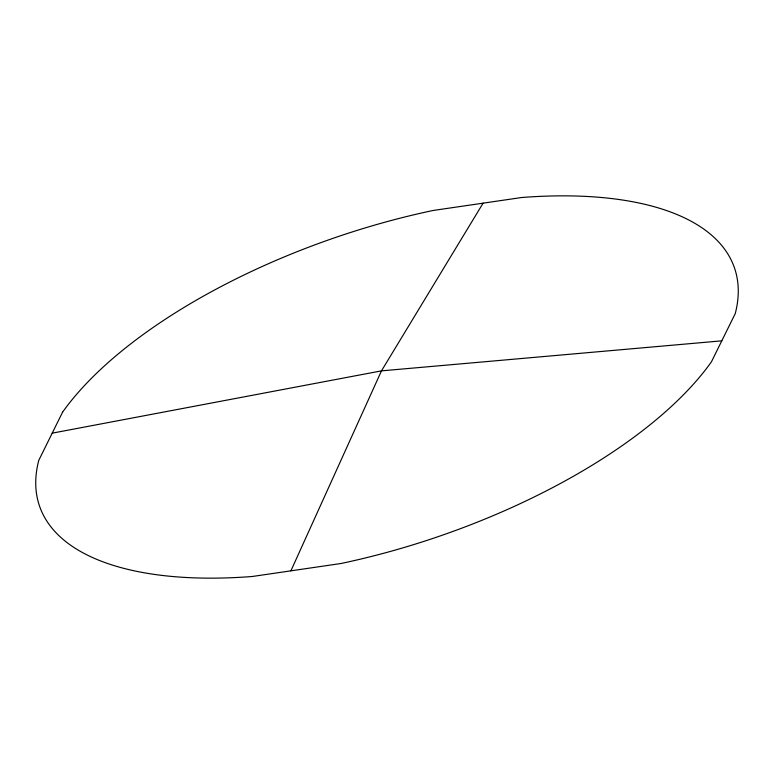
<?xml version="1.0" encoding="UTF-8"?>
<svg xmlns="http://www.w3.org/2000/svg" width="774" height="774" viewBox="0 0 774 774"><rect width="100%" height="100%" fill="white"/><g stroke="black" fill="none" stroke-linecap="round" stroke-linejoin="round"><path stroke-width="1.16" d="M290.898 570.844L381.476 370.862L483.102 203.156M52.197 433.159L381.476 370.862L721.803 340.841M62.568 412.174L38.768 460.366A367.321 158.138 -18.9 0 0 252.343 576.485L340.899 563.52A367.321 158.138 -18.9 0 0 711.432 361.826L735.232 313.634A367.321 158.138 -18.9 0 0 521.657 197.515L433.101 210.48A367.321 158.138 -18.9 0 0 62.568 412.174"/></g></svg>
